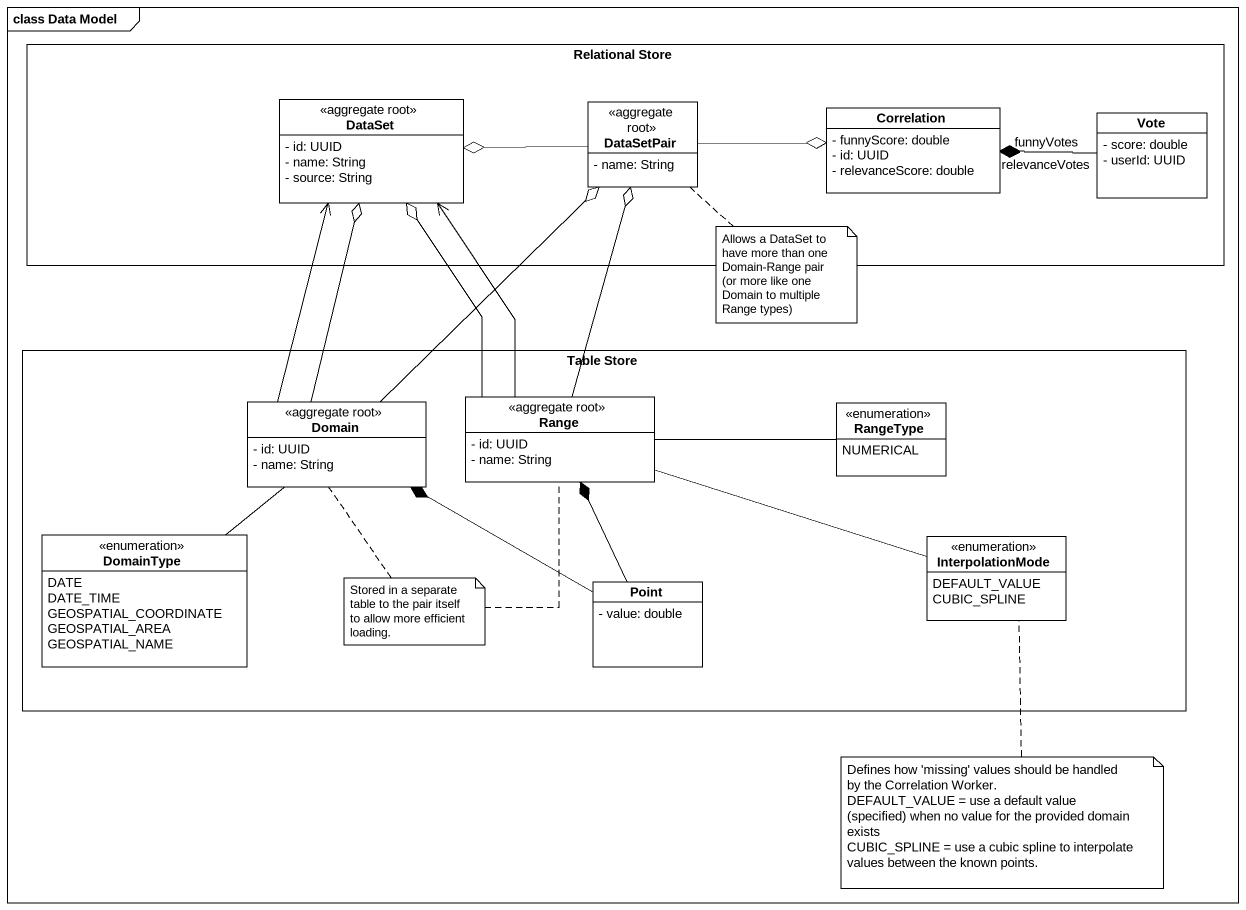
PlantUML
@startuml
mainframe class Data Model
hide circle
hide empty members
skinparam classAttributeIconSize 0
rectangle "Relational Store" as Relational_Store {
  class DataSet <<aggregate root>> {
    - id: UUID
    - name: String
    - source: String
  }
  class DataSetPair <<aggregate root>> {
    - name: String
  }
  class Correlation {
    - funnyScore: double
    - id: UUID
    - relevanceScore: double
  }
  class Vote {
    - score: double
    - userId: UUID
  }
}
rectangle "Table Store" as Table_Store {
  class Domain <<aggregate root>> {
    - id: UUID
    - name: String
  }
  class Range <<aggregate root>> {
    - id: UUID
    - name: String
  }
  enum RangeType {
    NUMERICAL
  }
  enum DomainType {
    DATE
    DATE_TIME
    GEOSPATIAL_COORDINATE
    GEOSPATIAL_AREA
    GEOSPATIAL_NAME
  }
  enum InterpolationMode {
    DEFAULT_VALUE
    CUBIC_SPLINE
  }
  class Point {
    - value: double
  }
}
DataSetPair -left-o DataSet
DataSetPair -right-o Correlation
Vote -left-* Correlation : relevanceVotes
Vote -left-* Correlation : funnyVotes
Domain -up-o DataSet
Domain -up-> DataSet
Domain -up-o DataSetPair
Range -up-o DataSet
Range -up-> DataSet
Range -up-o DataSetPair
Range -right- InterpolationMode
RangeType -left- Range
DomainType -up- Domain
Point -left-* Domain
Point -up-* Range
note bottom of DataSetPair : Allows a DataSet to have more than one Domain-Range pair (or more like one Domain to multiple Range types)
note as N2
  Stored in a separate table to the pair itself to allow more efficient loading.
end note
N2 .. Domain
N2 .. Range
note bottom of InterpolationMode
  Defines how 'missing' values should be handled by the Correlation Worker.
  DEFAULT_VALUE = use a default value (specified) when no value for the provided domain exists
  CUBIC_SPLINE = use a cubic spline to interpolate values between the known points.
end note
@enduml
